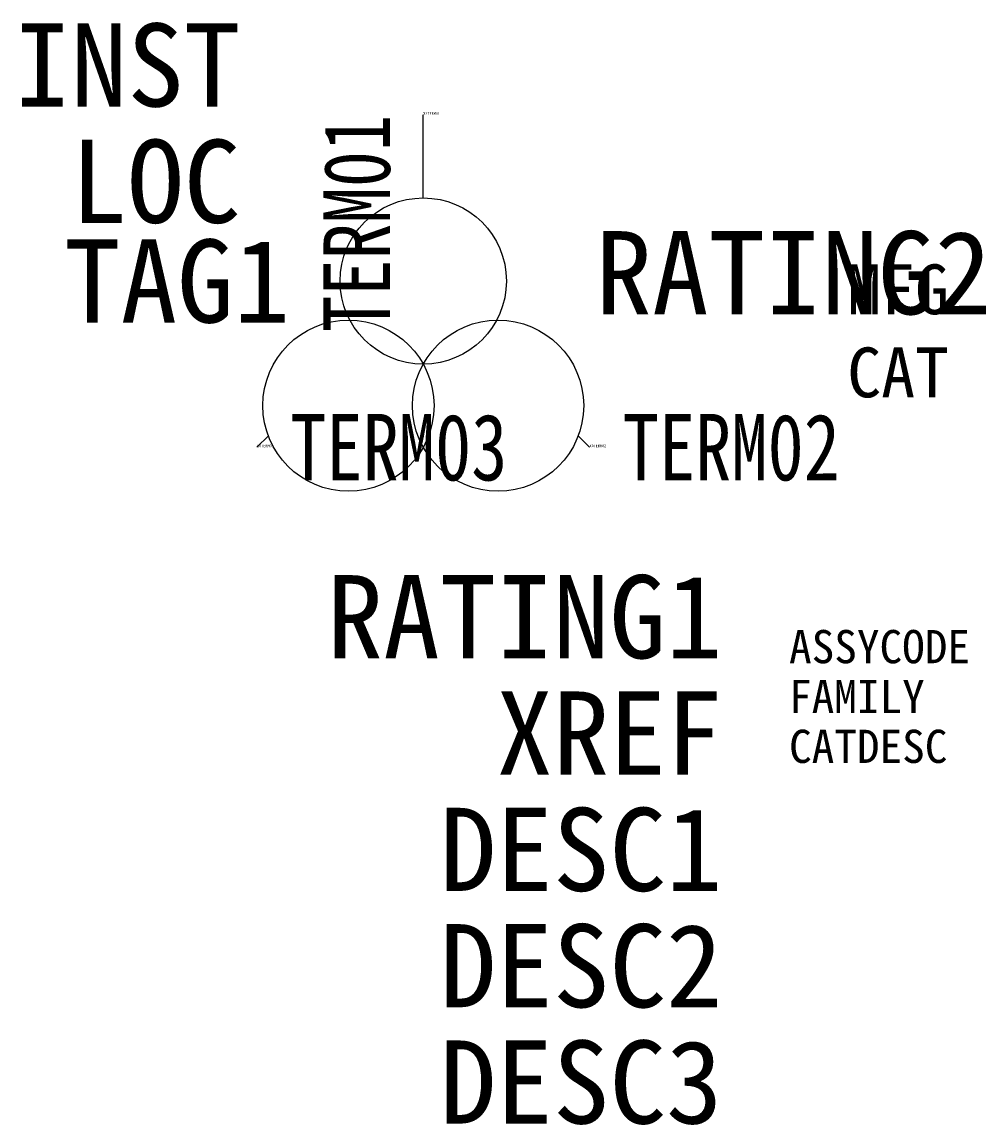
# Model space of a CAD drawing. Header units: millimetres. Extents: x -12.1 to 16.9, y -25.4 to 7.8.
import ezdxf
from ezdxf.enums import TextEntityAlignment as Align

# ---------------------------------------------------------------- set-up
doc = ezdxf.new("R2010")
doc.units = ezdxf.units.MM
doc.header["$LTSCALE"] = 12
doc.styles.add('WD_IEC', font='simhei.ttf')

msp = doc.modelspace()

# ---------------------------------------------------------------- linework, layer by layer
for p, q in [((0, 2.5), (0, 5)), ((-5, -5), (-4.656, -4.656)), ((5, -5), (4.656, -4.656))]:
    msp.add_line(p, q)
for centre, radius in [((0, 0), 2.5), ((-2.25, -3.75), 2.574), ((2.25, -3.75), 2.574)]:
    msp.add_circle(centre, radius)

# ---------------------------------------------------------------- texts
at = {"style": 'WD_IEC'}
for tag, text, p in [('INST', '', (-5.5, 5.25)), ('LOC', '', (-5.5, 1.75)), ('RATING2', '', (17.084, -1)), ('TAG1', 'T', (-4, -1.25)), ('RATING1', '', (9, -11.35)), ('XREF', '', (9, -14.85)), ('DESC1', '', (9, -18.35)), ('DESC2', '', (9, -21.85)), ('DESC3', '', (9, -25.35))]:
    msp.add_attdef(tag, text=text, height=2.5, dxfattribs=at).set_placement(p, align=Align.RIGHT)
at = {"style": 'WD_IEC', "flags": 1}
for tag, p, s, height in [('X2TERM01', (0, 5), '', 0.08), ('MFG', (12.75, -1), '', 1.5), ('CAT', (12.75, -3.5), '', 1.5), ('X0TERM03', (-5, -5), '', 0.08), ('X0TERM02', (5, -5), '', 0.08), ('ASSYCODE', (11, -11.5), '', 1), ('FAMILY', (11, -13), 'XF', 1), ('CATDESC', (11, -14.5), '', 1)]:
    msp.add_attdef(tag, p, s, height=height, dxfattribs=at)
at = {"style": 'WD_IEC', "width": 0.8}
msp.add_attdef('TERM01', text='', height=2, rotation=90, dxfattribs=at).set_placement((-1, 5), align=Align.RIGHT)
for tag, p in [('TERM03', (-4, -5)), ('TERM02', (6, -5))]:
    msp.add_attdef(tag, text='', height=2, dxfattribs=at).set_placement(p, align=Align.MIDDLE_LEFT)

doc.saveas('drawing.dxf')
